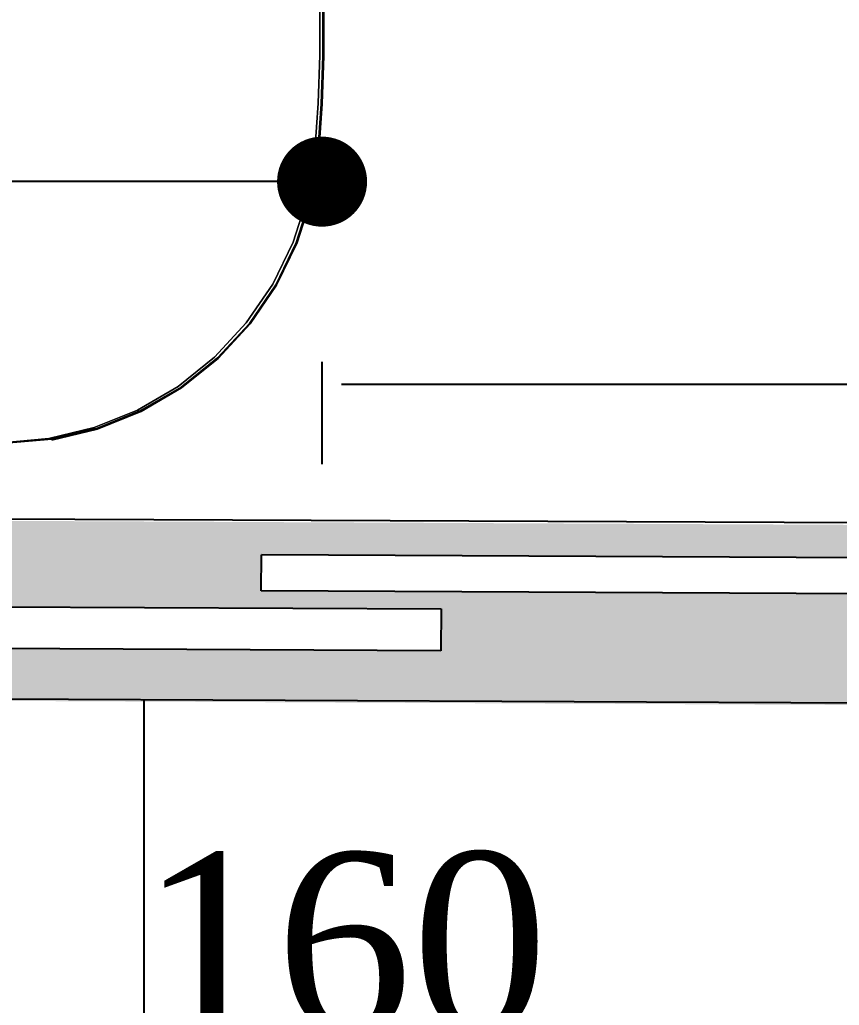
# Model space of a CAD drawing. Header units: millimetres. Extents: x 103208 to 171806, y -164 to 10038.
# Drawn here: x 114504.7 to 114550.3, y 6315.5 to 6370.3 of the extents above; entities that cross this region are included whole.
import ezdxf

# ---------------------------------------------------------------- set-up
doc = ezdxf.new("R2010")
doc.units = ezdxf.units.MM
for name, color, linetype, lineweight in [('MEDIDAS', 7, 'Continuous', 0), ('Moveis', 1, 'Continuous', 9), ('Pisos Externos', 15, 'Continuous', 9)]:
    doc.layers.add(name, color=color, linetype=linetype, lineweight=lineweight)
doc.layers.add('Piso', color=55, linetype='Continuous')
doc.layers.add('PN010', color=1, linetype='Continuous')
doc.styles.add('Valéria', font='romantic.ttf', dxfattribs={"height": 10})
doc.dimstyles.new('Cota - 50', dxfattribs={"dimtxt": 10, "dimasz": 5, "dimexe": 10, "dimexo": 20, "dimgap": 5, "dimtad": 1, "dimtxsty": 'Valéria', "dimblk": 'DOT', "dimcen": 0, "dimclrd": 12, "dimclre": 12, "dimclrt": 2, "dimazin": 2, "dimtfac": 1, "dimtix": 1, "dimtmove": 0, "dimatfit": 3, "dimldrblk": 'DOT', "dimfxl": 1, "dimarcsym": 0})

# ---------------------------------------------------------------- blocks, each defined once
blk = doc.blocks.new('_Dot')
at = {"color": 0, "linetype": 'ByBlock', "lineweight": -2}
blk.add_line((-0.5, 0), (-1, 0), dxfattribs=at)
at = {"color": 0, "linetype": 'ByBlock', "const_width": 0.5}
blk.add_lwpolyline([(-0.25, 0, 1), (0.25, 0, 1)], format="xyb", close=True, dxfattribs=at)
blk = doc.blocks.new('*D650')
at = {"layer": 'Defpoints', "color": 0, "transparency": 16777216}
for p in [(115535.938, 6718.846, 9825), (115634.715, 6581.569), (113095.947, 4963.145, 9825)]:
    blk.add_point(p, dxfattribs=at)
at = {"layer": 'MEDIDAS', "color": 12, "lineweight": -2, "transparency": 16777216}
for p, q in [((115547.619, 6702.612), (115640.556, 6573.452)), ((113198.784, 4828.789), (115630.657, 6578.649)), ((113107.629, 4946.911), (113200.566, 4817.752))]:
    blk.add_line(p, q, dxfattribs=at)
at = {"layer": 'MEDIDAS', "color": 12, "lineweight": -2, "transparency": 16777216, "xscale": 5, "yscale": 5, "zscale": 5}
for p, rotation in [((115634.715, 6581.569), 35.73698977606095), ((113194.725, 4825.869), 215.736989776061)]:
    blk.add_blockref('_Dot', p, dxfattribs=dict(at, rotation=rotation))
at = {"layer": 'MEDIDAS', "color": 2, "transparency": 16777216, "insert": (114408.793, 5711.956), "char_height": 10, "attachment_point": 5, "rotation": 35.737, "style": 'Valéria'}
blk.add_mtext('3006', dxfattribs=at)
blk = doc.blocks.new('*D678')
at = {"color": 12, "lineweight": -2, "transparency": 16777216}
for p, q in [((114442.749, 6279.002), (114442.749, 6318.809)), ((114602.755, 6279.867), (114602.755, 6318.809)), ((114447.749, 6308.809), (114597.755, 6308.809))]:
    blk.add_line(p, q, dxfattribs=at)
at = {"layer": 'Defpoints', "color": 0, "transparency": 16777216}
for p in [(114602.755, 6308.809), (114602.755, 6259.867, 9825), (114442.749, 6259.002, 9825)]:
    blk.add_point(p, dxfattribs=at)
at = {"color": 12, "lineweight": -2, "transparency": 16777216, "xscale": 5, "yscale": 5, "zscale": 5, "rotation": 180}
blk.add_blockref('_Dot', (114442.749, 6308.809), dxfattribs=at)
at = {"color": 12, "lineweight": -2, "transparency": 16777216, "xscale": 5, "yscale": 5, "zscale": 5}
blk.add_blockref('_Dot', (114602.755, 6308.809), dxfattribs=at)
at = {"color": 2, "transparency": 16777216, "insert": (114522.752, 6318.957), "char_height": 10, "attachment_point": 5, "style": 'Valéria'}
blk.add_mtext('160', dxfattribs=at)
blk = doc.blocks.new('*D1093')
at = {"color": 12, "lineweight": -2, "transparency": 16777216}
for p, q in [((114516.539, 6361.274), (114448.621, 6361.274)), ((114443.621, 6346.577), (114443.621, 6351.274)), ((114521.539, 6345.593), (114521.539, 6351.274))]:
    blk.add_line(p, q, dxfattribs=at)
at = {"layer": 'Defpoints', "color": 0, "transparency": 16777216}
for p in [(114443.621, 6366.577, 9825), (114521.539, 6365.593, 9825), (114443.621, 6361.274)]:
    blk.add_point(p, dxfattribs=at)
at = {"color": 12, "lineweight": -2, "transparency": 16777216, "xscale": 5, "yscale": 5, "zscale": 5, "rotation": 180}
blk.add_blockref('_Dot', (114443.621, 6361.274), dxfattribs=at)
at = {"color": 12, "lineweight": -2, "transparency": 16777216, "xscale": 5, "yscale": 5, "zscale": 5}
blk.add_blockref('_Dot', (114521.539, 6361.274), dxfattribs=at)
at = {"color": 2, "transparency": 16777216, "insert": (114482.58, 6372.332), "char_height": 10, "attachment_point": 5, "style": 'Valéria'}
blk.add_mtext('77,92', dxfattribs=at)

msp = doc.modelspace()

# ---------------------------------------------------------------- hatches: boundary and pattern name
at = {"layer": 'Piso'}
h = msp.add_hatch(dxfattribs=at)
h.set_pattern_fill('ANSI37', color=256, scale=13.33333, angle=-45)
edge = h.paths.add_edge_path()
edge.add_line((114603.59149, 6498.6757), (114601.09164, 6498.6757))
edge.add_line((114601.09164, 6498.6757), (114601.09164, 6496.62162))
edge.add_line((114601.09164, 6496.62162), (114591.09164, 6496.62162))
edge.add_line((114591.09164, 6496.62162), (114591.09164, 6426.12162))
edge.add_line((114591.09164, 6426.12162), (114594.59164, 6426.12162))
edge.add_line((114594.59164, 6426.12162), (114594.59164, 6428.62162))
edge.add_line((114594.59164, 6428.62162), (114597.72742, 6428.62162))
edge.add_line((114597.72742, 6428.62162), (114599.48168, 6426.43446))
edge.add_line((114599.48168, 6426.43446), (114599.59044, 6426.15626))
edge.add_line((114599.59044, 6426.15626), (114599.59164, 6423.62162))
edge.add_line((114599.59164, 6423.62162), (114598.73809, 6422.26807))
edge.add_line((114598.73809, 6422.26807), (114597.59164, 6421.12162))
edge.add_line((114597.59164, 6421.12162), (114594.16989, 6421.2633))
edge.add_line((114594.16989, 6421.2633), (114594.59164, 6423.62162))
edge.add_line((114594.59164, 6423.62162), (114591.09164, 6423.62162))
edge.add_line((114591.09164, 6423.62162), (114591.09164, 6419.62162))
edge.add_line((114591.09164, 6419.62162), (114588.09164, 6419.62162))
edge.add_line((114588.09164, 6419.62162), (114588.09164, 6423.62162))
edge.add_line((114588.09164, 6423.62162), (114584.59164, 6423.62162))
edge.add_line((114584.59164, 6423.62162), (114584.59164, 6420.96827))
edge.add_line((114584.59164, 6420.96827), (114581.59164, 6421.12162))
edge.add_line((114581.59164, 6421.12162), (114580.44519, 6422.26807))
edge.add_line((114580.44519, 6422.26807), (114579.36674, 6423.50333))
edge.add_line((114579.36674, 6423.50333), (114579.55392, 6426.74597))
edge.add_line((114579.55392, 6426.74597), (114580.09164, 6426.62162))
edge.add_line((114580.09164, 6426.62162), (114580.44519, 6427.47517))
edge.add_line((114580.44519, 6427.47517), (114581.59164, 6428.62162))
edge.add_line((114581.59164, 6428.62162), (114584.89163, 6428.62162))
edge.add_line((114584.89163, 6428.62162), (114584.59164, 6426.12162))
edge.add_line((114584.59164, 6426.12162), (114588.09164, 6426.12162))
edge.add_line((114588.09164, 6426.12162), (114588.09164, 6498.62162))
edge.add_line((114588.09164, 6498.62162), (114591.09164, 6498.62162))
edge.add_line((114591.09164, 6498.62162), (114591.09164, 6501.62162))
edge.add_line((114591.09164, 6501.62162), (114509.00883, 6501.62162))
edge.add_line((114509.00883, 6501.62162), (114509.00883, 6495.79188))
edge.add_line((114509.00883, 6495.79188), (114499.00883, 6495.79188))
edge.add_line((114499.00883, 6495.79188), (114498.99629, 6498.10939))
edge.add_line((114498.99629, 6498.10939), (114494.17267, 6498.0833))
edge.add_line((114494.17267, 6498.0833), (114493.83676, 6418.08031))
edge.add_line((114493.83676, 6418.08031), (114443.2026, 6417.46787))
edge.add_line((114443.2026, 6417.46787), (114443.12691, 6401.58799))
edge.add_line((114443.12691, 6401.58799), (114448.7651, 6400.79907))
edge.add_line((114448.7651, 6400.79907), (114448.79619, 6398.58409))
edge.add_line((114448.79619, 6398.58409), (114449.14315, 6398.32863))
edge.add_line((114449.14315, 6398.32863), (114449.50818, 6397.86501))
edge.add_line((114449.50818, 6397.86501), (114449.67141, 6397.53206))
edge.add_line((114449.67141, 6397.53206), (114449.76707, 6397.14346))
edge.add_line((114449.76707, 6397.14346), (114449.80797, 6396.7975))
edge.add_line((114449.80797, 6396.7975), (114449.99234, 6380.05355))
edge.add_line((114449.99234, 6380.05355), (114449.4757, 6378.59321))
edge.add_line((114449.4757, 6378.59321), (114447.94003, 6377.97368))
edge.add_line((114447.94003, 6377.97368), (114447.40847, 6378.75546))
edge.add_line((114447.40847, 6378.75546), (114447.68908, 6379.34551))
edge.add_line((114447.68908, 6379.34551), (114448.33866, 6379.69958))
edge.add_line((114448.33866, 6379.69958), (114448.79148, 6380.36429))
edge.add_line((114448.79148, 6380.36429), (114448.7651, 6395.67907))
edge.add_line((114448.7651, 6395.67907), (114443.09887, 6395.70608))
edge.add_line((114443.09887, 6395.70608), (114442.96123, 6366.82893))
edge.add_line((114442.96123, 6366.82893), (114442.9652, 6376.81661))
edge.add_line((114442.9652, 6376.81661), (114446.43977, 6376.81661))
edge.add_line((114446.43977, 6376.81661), (114447.3929, 6376.8856))
edge.add_line((114447.3929, 6376.8856), (114449.79221, 6376.8856))
edge.add_line((114449.79221, 6376.8856), (114449.3895, 6372.65661))
edge.add_line((114449.3895, 6372.65661), (114451.91662, 6372.65661))
edge.add_line((114451.91662, 6372.65661), (114449.71799, 6393.38374))
edge.add_line((114449.71799, 6393.38374), (114506.28793, 6394.52432))
edge.add_line((114506.28793, 6394.52432), (114516.83345, 6388.86166))
edge.add_line((114516.83345, 6388.86166), (114521.6152, 6380.07023))
edge.add_line((114521.6152, 6380.07023), (114523.35494, 6377.16726))
edge.add_line((114523.35494, 6377.16726), (114521.59324, 6370.27731))
edge.add_line((114521.59324, 6370.27731), (114522.84436, 6363.14096))
edge.add_line((114522.84436, 6363.14096), (114522.60374, 6349.41566))
edge.add_line((114522.60374, 6349.41566), (114519.69845, 6344.19096))
edge.add_line((114519.69845, 6344.19096), (114516.15785, 6342.47854))
edge.add_line((114516.15785, 6342.47854), (114512.2267, 6342.4961))
edge.add_line((114512.2267, 6342.4961), (114497.25757, 6342.28792))
edge.add_line((114497.25757, 6342.28792), (114452.34683, 6343.03855))
edge.add_line((114452.34683, 6343.03855), (114452.26593, 6367.53661))
edge.add_line((114452.26593, 6367.53661), (114449.70197, 6367.53661))
edge.add_line((114449.70197, 6367.53661), (114449.60956, 6365.44075))
edge.add_line((114449.60956, 6365.44075), (114447.05353, 6365.14635))
edge.add_line((114447.05353, 6365.14635), (114447.72318, 6363.3651))
edge.add_line((114447.72318, 6363.3651), (114442.89431, 6363.38812))
edge.add_line((114442.89431, 6363.38812), (114442.84972, 6342.80594))
edge.add_line((114442.84972, 6342.80594), (114603.19721, 6342.08983))
edge.add_line((114603.19721, 6342.08983), (114603.15312, 6498.6757))
h = msp.add_hatch(dxfattribs=at)
h.set_pattern_fill('ANSI37', color=256, scale=13.33333, angle=-45)
h.paths.add_polyline_path([(114602.79747, 6332.09151), (114442.79906, 6332.80606), (114442.46538, 6262.8002), (114602.47132, 6263.6656)])
h.paths.add_polyline_path([(114482.10844, 6312.22614), (114512.79032, 6312.22614), (114512.79032, 6281.4828), (114482.10844, 6281.4828), (114482.10844, 6294.05447), (114453.8821, 6294.05447), (114453.8821, 6292.92747), (114449.87229, 6292.92747), (114449.87229, 6293.51302), (114449.55077, 6293.37895), (114449.10723, 6293.244), (114448.76551, 6293.17628), (114448.40705, 6293.0946), (114448.06478, 6292.9774), (114447.73854, 6292.82594), (114447.42825, 6292.64022), (114447.13455, 6292.41916), (114444.50313, 6292.41916), (114444.50313, 6287.80226), (114444.50313, 6286.31287), (114444.28409, 6286.13622), (114442.96213, 6285.65447), (114442.96213, 6308.05447), (114444.4124, 6307.52596), (114444.50313, 6307.25914), (114444.50313, 6305.90669), (114444.50313, 6301.28978), (114447.13455, 6301.28978), (114447.42829, 6301.06869), (114447.73872, 6300.88233), (114448.06497, 6300.73146), (114448.4071, 6300.61432), (114448.76551, 6300.53266), (114449.10723, 6300.46494), (114449.55077, 6300.32999), (114449.87229, 6300.19592), (114449.87229, 6300.78147), (114453.8821, 6300.78147), (114453.8821, 6299.65447), (114482.10844, 6299.65447)], flags=16)
h.paths.add_polyline_path([(114453.8821, 6296.04), (114453.8821, 6297.7027), (114454.23971, 6297.39728), (114454.40471, 6296.99894), (114454.37088, 6296.5691), (114454.14559, 6296.20147)], flags=0)
h.paths.add_polyline_path([(114454.31542, 6297.27372), (114454.41608, 6296.85447), (114454.31542, 6296.43522), (114454.26778, 6296.37943), (114454.34925, 6296.57612), (114454.39895, 6296.78314), (114454.38225, 6296.99538), (114454.33255, 6297.20239), (114454.14559, 6297.50747), (114454.08305, 6297.5458)], flags=0)
h.paths.add_polyline_path([(114444.46749, 6287.62111), (114444.36544, 6287.41167), (114444.23713, 6287.357), (114444.48143, 6287.58736), (114444.49406, 6287.71249)], flags=0)
h.paths.add_polyline_path([(114526.57042, 6278.28279, -1), (114516.57042, 6278.28279, -1)], flags=16)
h.paths.add_polyline_path([(114508.51374, 6308.21766), (114535.70309, 6308.21766), (114535.70309, 6329.77091), (114508.51374, 6329.77091)], flags=24)
h.paths.add_polyline_path([(114481.94225, 6256.41393), (114481.94225, 6276.20683), (114460.389, 6276.20683), (114460.389, 6256.41393)], flags=9)
h.paths.add_polyline_path([(114525.17887, 6276.75025), (114593.36822, 6276.75025), (114593.36822, 6293.99285), (114525.17887, 6293.99285)], flags=24)
at = {"layer": 'Pisos Externos'}
h = msp.add_hatch(dxfattribs=at)
h.set_pattern_fill('AR-SAND', color=256, scale=0.05, angle=45)
h.set_pattern_definition([(82.5, (65817.6146, -1536.673), (-1.78690674, 1.673767446), [0, -1.9304, 0, -2.159, 0, -2.06375]), (52.5, (65817.6146, -1536.673), (-0.94505464, 4.12366426), [0, -1.0414, 0, -1.7399, 0, -0.66675]), (12.5, (65816.51, -1537.7777), (2.79149913, 2.80166156), [0, -0.635, 0, -2.286, 0, -2.9845]), (2.5, (65816.51, -1537.7777), (1.91140555, 3.4877539), [0, -0.3175, 0, -1.4986, 0, -1.7145])])
h.paths.add_polyline_path([(114603.12815, 6338.14706), (114598.15766, 6338.17075), (114598.15766, 6331.99071), (114603.12815, 6331.96701)])
h.paths.add_polyline_path([(114598.15766, 6336.67074), (114595.15596, 6336.68505), (114595.15054, 6332.00504), (114598.15766, 6331.99071)])
h.paths.add_polyline_path([(114595.15054, 6336.68507), (114595.15769, 6338.18505), (114528.15845, 6338.50441), (114528.15389, 6337.54733), (114528.14282, 6335.22459), (114443.14379, 6335.62974), (114443.12996, 6332.72965), (114595.15054, 6332.00504)])
h.paths.add_polyline_path([(114595.16723, 6342.00507), (114443.17763, 6342.72953), (114443.15853, 6338.72211), (114443.627, 6338.72211), (114443.627, 6337.92214), (114445.06055, 6337.92214), (114445.06055, 6338.21537), (114445.60083, 6338.21537), (114445.60083, 6337.92214), (114447.45453, 6337.92214), (114447.45453, 6338.21537), (114447.9948, 6338.21537), (114447.9948, 6337.92214), (114528.15389, 6337.54733), (114528.15845, 6338.50441), (114518.15857, 6338.55207), (114518.1681, 6340.55205), (114595.16723, 6340.18503)])
h.paths.add_polyline_path([(114603.17581, 6341.9669), (114598.17587, 6341.99073), (114598.17434, 6341.67071), (114598.16719, 6340.17073), (114603.16714, 6340.1469)])
h.paths.add_polyline_path([(114598.17587, 6341.99073), (114595.19038, 6342.00496), (114595.19038, 6341.68494), (114598.17434, 6341.67071)])

# ---------------------------------------------------------------- linework, layer by layer
at = {"layer": 'Moveis'}
for p, q in [((114521.40677, 6371.96195, 9825), (114521.40677, 6368.29082, 9825)), ((114521.57429, 6368.26104, 9825), (114521.57429, 6371.93217, 9825)), ((114521.64193, 6370.59877, 9825), (114521.63052, 6368.26008, 9825)), ((114521.40677, 6368.29082, 9825), (114521.31557, 6365.62558, 9825)), ((114521.48309, 6365.5958, 9825), (114521.57429, 6368.26104, 9825)), ((114521.63052, 6368.26008, 9825), (114521.53925, 6365.59292, 9825)), ((114521.31557, 6365.62558, 9825), (114521.13326, 6362.96502, 9825)), ((114521.48309, 6365.5958, 9825), (114521.30079, 6362.93524, 9825)), ((114521.53925, 6365.59292, 9825), (114521.35682, 6362.93044, 9825)), ((114520.7216, 6360.39814, 9825), (114521.13326, 6362.96502, 9825)), ((114520.88912, 6360.36836, 9825), (114521.30079, 6362.93524, 9825)), ((114521.35682, 6362.93044, 9825), (114520.94384, 6360.35536, 9825)), ((114520.7216, 6360.39814, 9825), (114519.93836, 6357.91926, 9825)), ((114520.88912, 6360.36836, 9825), (114520.10588, 6357.88948, 9825)), ((114520.94384, 6360.35536, 9825), (114520.15809, 6357.86856, 9825)), ((114518.80045, 6355.58184, 9825), (114519.93836, 6357.91926, 9825)), ((114520.10588, 6357.88948, 9825), (114518.96797, 6355.55207, 9825)), ((114520.15809, 6357.86856, 9825), (114519.01653, 6355.52369, 9825)), ((114517.33243, 6353.43633, 9825), (114518.80045, 6355.58184, 9825)), ((114517.49995, 6353.40655, 9825), (114518.96797, 6355.55207, 9825)), ((114519.01653, 6355.52369, 9825), (114517.5438, 6353.37134, 9825)), ((114517.33243, 6353.43633, 9825), (114515.56595, 6351.52901, 9825)), ((114517.49995, 6353.40655, 9825), (114515.73347, 6351.49923, 9825)), ((114517.5438, 6353.37134, 9825), (114515.77166, 6351.45794, 9825)), ((114513.53913, 6349.90102, 9825), (114515.56595, 6351.52901, 9825)), ((114513.70665, 6349.87124, 9825), (114515.73347, 6351.49923, 9825)), ((114515.77166, 6351.45794, 9825), (114513.73835, 6349.82478, 9825)), ((114513.53913, 6349.90102, 9825), (114511.2957, 6348.58749, 9825)), ((114513.70665, 6349.87124, 9825), (114511.46322, 6348.55771, 9825)), ((114513.73835, 6349.82478, 9825), (114511.48773, 6348.50709, 9825)), ((114508.88406, 6347.61676, 9825), (114511.2957, 6348.58749, 9825)), ((114511.46322, 6348.55771, 9825), (114509.05158, 6347.58698, 9825)), ((114511.48773, 6348.50709, 9825), (114509.06837, 6347.5333, 9825)), ((114506.35624, 6347.00977, 9825), (114508.88406, 6347.61676, 9825)), ((114506.52376, 6346.97999, 9825), (114509.05158, 6347.58698, 9825)), ((114509.06837, 6347.5333, 9825), (114506.53246, 6346.92443, 9825)), ((114506.35624, 6347.00977, 9825), (114503.76677, 6346.77962, 9825)), ((114506.52376, 6346.97999, 9825), (114503.93429, 6346.74984, 9825))]:
    msp.add_line(p, q, dxfattribs=at)
for points, invisible_edges in [([(114506.35624, 6347.00977, 9825), (114503.76677, 6393.47315, 9825), (114505.55958, 6393.3138, 9825)], 13), ([(114503.76677, 6346.77962, 9825), (114503.76677, 6393.47315, 9825), (114506.35624, 6347.00977, 9825)], 3), ([(114506.35624, 6347.00977, 9825), (114505.55958, 6393.3138, 9825), (114506.16021, 6393.26042, 9825)], 13), ([(114506.35624, 6347.00977, 9825), (114506.16021, 6393.26042, 9825), (114506.35624, 6393.243, 9825)], 13), ([(114508.88406, 6347.61676, 9825), (114506.35624, 6393.243, 9825), (114507.25578, 6393.027, 9825)], 13), ([(114506.35624, 6347.00977, 9825), (114506.35624, 6393.243, 9825), (114508.88406, 6347.61676, 9825)], 3), ([(114508.88406, 6347.61676, 9825), (114507.25578, 6393.027, 9825), (114508.88406, 6392.63601, 9825)], 13), ([(114508.88406, 6347.61676, 9825), (114508.88406, 6392.63601, 9825), (114511.2957, 6348.58749, 9825)], 3), ([(114511.2957, 6348.58749, 9825), (114508.88406, 6392.63601, 9825), (114511.2957, 6391.66528, 9825)], 13), ([(114513.53913, 6349.90102, 9825), (114511.2957, 6391.66528, 9825), (114513.53913, 6390.35175, 9825)], 13), ([(114511.2957, 6348.58749, 9825), (114511.2957, 6391.66528, 9825), (114513.53913, 6349.90102, 9825)], 3), ([(114513.53913, 6349.90102, 9825), (114513.53913, 6390.35175, 9825), (114515.56595, 6351.52901, 9825)], 3), ([(114515.56595, 6351.52901, 9825), (114513.53913, 6390.35175, 9825), (114515.56595, 6388.72376, 9825)], 13), ([(114515.56595, 6351.52901, 9825), (114515.56595, 6388.72376, 9825), (114517.33243, 6353.43633, 9825)], 3), ([(114517.33243, 6353.43633, 9825), (114515.56595, 6388.72376, 9825), (114517.33243, 6386.81644, 9825)], 13), ([(114517.33243, 6353.43633, 9825), (114517.33243, 6386.81644, 9825), (114518.80045, 6355.58184, 9825)], 3), ([(114518.80045, 6355.58184, 9825), (114517.33243, 6386.81644, 9825), (114518.80045, 6384.67092, 9825)], 13), ([(114518.80045, 6355.58184, 9825), (114518.80045, 6384.67092, 9825), (114519.93836, 6357.91926, 9825)], 3), ([(114519.93836, 6357.91926, 9825), (114518.80045, 6384.67092, 9825), (114519.93836, 6382.33351, 9825)], 13), ([(114519.93836, 6357.91926, 9825), (114519.93836, 6382.33351, 9825), (114520.7216, 6360.39814, 9825)], 3), ([(114520.7216, 6360.39814, 9825), (114519.93836, 6382.33351, 9825), (114520.7216, 6379.85463, 9825)], 13), ([(114520.7216, 6360.39814, 9825), (114520.7216, 6379.85463, 9825), (114521.13326, 6362.96502, 9825)], 3), ([(114521.13326, 6362.96502, 9825), (114520.7216, 6379.85463, 9825), (114521.13326, 6377.28775, 9825)], 13), ([(114521.13326, 6362.96502, 9825), (114521.13326, 6377.28775, 9825), (114521.31557, 6365.62558, 9825)], 3), ([(114521.31557, 6365.62558, 9825), (114521.13326, 6377.28775, 9825), (114521.31557, 6374.62719, 9825)], 13), ([(114521.31557, 6365.62558, 9825), (114521.31557, 6374.62719, 9825), (114521.40677, 6371.96195, 9825)], 13), ([(114521.40677, 6371.96195, 9825), (114521.48309, 6374.59741, 9825), (114521.40677, 6368.29082, 9825)], 3), ([(114521.57429, 6368.26104, 9825), (114521.48309, 6374.59741, 9825), (114521.57429, 6371.93217, 9825)], 1), ([(114521.48309, 6365.5958, 9825), (114521.48309, 6374.59741, 9825), (114521.57429, 6368.26104, 9825)], 3), ([(114521.31557, 6365.62558, 9825), (114521.40677, 6371.96195, 9825), (114521.40677, 6368.29082, 9825)], 1), ([(114521.63052, 6368.26008, 9825), (114521.57429, 6368.26104, 9825), (114521.57429, 6371.93217, 9825)], 13), ([(114521.63052, 6368.26008, 9825), (114521.63052, 6371.93313, 9825), (114521.64193, 6370.59877, 9825)], 1), ([(114521.7182, 6321.12959, 9825), (114521.63052, 6368.26008, 9825), (114521.64193, 6370.59877, 9825)], 13), ([(114521.7182, 6321.12959, 9825), (114521.63052, 6368.26008, 9825), (114521.64193, 6370.59877, 9825)], 13), ([(114521.7182, 6321.12959, 9825), (114521.63052, 6368.26008, 9825), (114521.64193, 6370.59877, 9825)], 13), ([(114521.7182, 6321.12959, 9825), (114521.63052, 6368.26008, 9825), (114521.64193, 6370.59877, 9825)], 13), ([(114521.7182, 6321.12959, 9825), (114521.63052, 6368.26008, 9825), (114521.64193, 6370.59877, 9825)], 13), ([(114521.48309, 6365.5958, 9825), (114521.31557, 6365.62558, 9825), (114521.40677, 6368.29082, 9825)], 13), ([(114521.53925, 6365.59292, 9825), (114521.48309, 6365.5958, 9825), (114521.57429, 6368.26104, 9825)], 13), ([(114521.53925, 6365.59292, 9825), (114521.57429, 6368.26104, 9825), (114521.63052, 6368.26008, 9825)], 3), ([(114521.61997, 6321.1439, 9825), (114521.53925, 6365.59292, 9825), (114521.63052, 6368.26008, 9825)], 13), ([(114521.61997, 6321.1439, 9825), (114521.53925, 6365.59292, 9825), (114521.63052, 6368.26008, 9825)], 13), ([(114521.61997, 6321.1439, 9825), (114521.53925, 6365.59292, 9825), (114521.63052, 6368.26008, 9825)], 13), ([(114521.61997, 6321.1439, 9825), (114521.53925, 6365.59292, 9825), (114521.63052, 6368.26008, 9825)], 13), ([(114521.61997, 6321.1439, 9825), (114521.53925, 6365.59292, 9825), (114521.63052, 6368.26008, 9825)], 13), ([(114521.30079, 6362.93524, 9825), (114521.13326, 6362.96502, 9825), (114521.31557, 6365.62558, 9825)], 13), ([(114521.30079, 6362.93524, 9825), (114521.31557, 6365.62558, 9825), (114521.48309, 6365.5958, 9825)], 3), ([(114521.35682, 6362.93044, 9825), (114521.30079, 6362.93524, 9825), (114521.48309, 6365.5958, 9825)], 13), ([(114521.35682, 6362.93044, 9825), (114521.48309, 6365.5958, 9825), (114521.53925, 6365.59292, 9825)], 3), ([(114521.42337, 6321.17082, 9825), (114521.35682, 6362.93044, 9825), (114521.53925, 6365.59292, 9825)], 13), ([(114521.42337, 6321.17082, 9825), (114521.35682, 6362.93044, 9825), (114521.53925, 6365.59292, 9825)], 13), ([(114521.42337, 6321.17082, 9825), (114521.35682, 6362.93044, 9825), (114521.53925, 6365.59292, 9825)], 13), ([(114521.42337, 6321.17082, 9825), (114521.35682, 6362.93044, 9825), (114521.53925, 6365.59292, 9825)], 13), ([(114521.42337, 6321.17082, 9825), (114521.35682, 6362.93044, 9825), (114521.53925, 6365.59292, 9825)], 13), ([(114520.88912, 6360.36836, 9825), (114520.7216, 6360.39814, 9825), (114521.13326, 6362.96502, 9825)], 13), ([(114520.88912, 6360.36836, 9825), (114521.13326, 6362.96502, 9825), (114521.30079, 6362.93524, 9825)], 3), ([(114520.94384, 6360.35536, 9825), (114520.88912, 6360.36836, 9825), (114521.30079, 6362.93524, 9825)], 13), ([(114520.94384, 6360.35536, 9825), (114521.30079, 6362.93524, 9825), (114521.35682, 6362.93044, 9825)], 3), ([(114521.02966, 6321.21785, 9825), (114520.94384, 6360.35536, 9825), (114521.35682, 6362.93044, 9825)], 13), ([(114521.02966, 6321.21785, 9825), (114520.94384, 6360.35536, 9825), (114521.35682, 6362.93044, 9825)], 13), ([(114521.02966, 6321.21785, 9825), (114520.94384, 6360.35536, 9825), (114521.35682, 6362.93044, 9825)], 13), ([(114521.02966, 6321.21785, 9825), (114520.94384, 6360.35536, 9825), (114521.35682, 6362.93044, 9825)], 13), ([(114521.02966, 6321.21785, 9825), (114520.94384, 6360.35536, 9825), (114521.35682, 6362.93044, 9825)], 13), ([(114520.10588, 6357.88948, 9825), (114519.93836, 6357.91926, 9825), (114520.7216, 6360.39814, 9825)], 13), ([(114520.10588, 6357.88948, 9825), (114520.7216, 6360.39814, 9825), (114520.88912, 6360.36836, 9825)], 3), ([(114520.15809, 6357.86856, 9825), (114520.10588, 6357.88948, 9825), (114520.88912, 6360.36836, 9825)], 13), ([(114520.15809, 6357.86856, 9825), (114520.88912, 6360.36836, 9825), (114520.94384, 6360.35536, 9825)], 3), ([(114520.24105, 6321.28905, 9825), (114520.15809, 6357.86856, 9825), (114520.94384, 6360.35536, 9825)], 13), ([(114520.24105, 6321.28905, 9825), (114520.15809, 6357.86856, 9825), (114520.94384, 6360.35536, 9825)], 13), ([(114520.24105, 6321.28905, 9825), (114520.15809, 6357.86856, 9825), (114520.94384, 6360.35536, 9825)], 13), ([(114520.24105, 6321.28905, 9825), (114520.15809, 6357.86856, 9825), (114520.94384, 6360.35536, 9825)], 13), ([(114520.24105, 6321.28905, 9825), (114520.15809, 6357.86856, 9825), (114520.94384, 6360.35536, 9825)], 13), ([(114518.96797, 6355.55207, 9825), (114518.80045, 6355.58184, 9825), (114519.93836, 6357.91926, 9825)], 13), ([(114518.96797, 6355.55207, 9825), (114519.93836, 6357.91926, 9825), (114520.10588, 6357.88948, 9825)], 3), ([(114519.01653, 6355.52369, 9825), (114518.96797, 6355.55207, 9825), (114520.10588, 6357.88948, 9825)], 13), ([(114519.01653, 6355.52369, 9825), (114520.10588, 6357.88948, 9825), (114520.15809, 6357.86856, 9825)], 3), ([(114519.05565, 6321.32058, 9825), (114519.01653, 6355.52369, 9825), (114520.15809, 6357.86856, 9825)], 13), ([(114519.05565, 6321.32058, 9825), (114519.01653, 6355.52369, 9825), (114520.15809, 6357.86856, 9825)], 13), ([(114519.05565, 6321.32058, 9825), (114519.01653, 6355.52369, 9825), (114520.15809, 6357.86856, 9825)], 13), ([(114519.05565, 6321.32058, 9825), (114519.01653, 6355.52369, 9825), (114520.15809, 6357.86856, 9825)], 13), ([(114519.05565, 6321.32058, 9825), (114519.01653, 6355.52369, 9825), (114520.15809, 6357.86856, 9825)], 13), ([(114517.49995, 6353.40655, 9825), (114517.33243, 6353.43633, 9825), (114518.80045, 6355.58184, 9825)], 13), ([(114517.49995, 6353.40655, 9825), (114518.80045, 6355.58184, 9825), (114518.96797, 6355.55207, 9825)], 3), ([(114517.5438, 6353.37134, 9825), (114517.49995, 6353.40655, 9825), (114518.96797, 6355.55207, 9825)], 13), ([(114517.5438, 6353.37134, 9825), (114518.96797, 6355.55207, 9825), (114519.01653, 6355.52369, 9825)], 3), ([(114517.58125, 6320.88071, 9825), (114517.5438, 6353.37134, 9825), (114519.01653, 6355.52369, 9825)], 13), ([(114517.58125, 6320.88071, 9825), (114517.5438, 6353.37134, 9825), (114519.01653, 6355.52369, 9825)], 13), ([(114517.58125, 6320.88071, 9825), (114517.5438, 6353.37134, 9825), (114519.01653, 6355.52369, 9825)], 13), ([(114517.58125, 6320.88071, 9825), (114517.5438, 6353.37134, 9825), (114519.01653, 6355.52369, 9825)], 13), ([(114517.58125, 6320.88071, 9825), (114517.5438, 6353.37134, 9825), (114519.01653, 6355.52369, 9825)], 13), ([(114515.73347, 6351.49923, 9825), (114515.56595, 6351.52901, 9825), (114517.33243, 6353.43633, 9825)], 13), ([(114515.73347, 6351.49923, 9825), (114517.33243, 6353.43633, 9825), (114517.49995, 6353.40655, 9825)], 3), ([(114515.77166, 6351.45794, 9825), (114515.73347, 6351.49923, 9825), (114517.49995, 6353.40655, 9825)], 13), ([(114515.77166, 6351.45794, 9825), (114517.49995, 6353.40655, 9825), (114517.5438, 6353.37134, 9825)], 3), ([(114517.5438, 6353.37134, 9825), (114517.02365, 6320.88071, 9825), (114515.77166, 6351.45794, 9825)], 3), ([(114517.5438, 6353.37134, 9825), (114517.02365, 6320.88071, 9825), (114515.77166, 6351.45794, 9825)], 3), ([(114517.5438, 6353.37134, 9825), (114517.02365, 6320.88071, 9825), (114515.77166, 6351.45794, 9825)], 3), ([(114517.5438, 6353.37134, 9825), (114517.02365, 6320.88071, 9825), (114515.77166, 6351.45794, 9825)], 3), ([(114517.5438, 6353.37134, 9825), (114517.02365, 6320.88071, 9825), (114515.77166, 6351.45794, 9825)], 3), ([(114513.70665, 6349.87124, 9825), (114513.53913, 6349.90102, 9825), (114515.56595, 6351.52901, 9825)], 13), ([(114513.70665, 6349.87124, 9825), (114515.56595, 6351.52901, 9825), (114515.73347, 6351.49923, 9825)], 3), ([(114513.73835, 6349.82478, 9825), (114513.70665, 6349.87124, 9825), (114515.73347, 6351.49923, 9825)], 13), ([(114513.73835, 6349.82478, 9825), (114515.73347, 6351.49923, 9825), (114515.77166, 6351.45794, 9825)], 3), ([(114515.77166, 6351.45794, 9825), (114515.10517, 6320.36231, 9825), (114513.73835, 6349.82478, 9825)], 3), ([(114515.77166, 6351.45794, 9825), (114515.10517, 6320.36231, 9825), (114513.73835, 6349.82478, 9825)], 3), ([(114515.77166, 6351.45794, 9825), (114515.10517, 6320.36231, 9825), (114513.73835, 6349.82478, 9825)], 3), ([(114515.77166, 6351.45794, 9825), (114515.10517, 6320.36231, 9825), (114513.73835, 6349.82478, 9825)], 3), ([(114515.77166, 6351.45794, 9825), (114515.10517, 6320.36231, 9825), (114513.73835, 6349.82478, 9825)], 3), ([(114511.46322, 6348.55771, 9825), (114511.2957, 6348.58749, 9825), (114513.53913, 6349.90102, 9825)], 13), ([(114511.46322, 6348.55771, 9825), (114513.53913, 6349.90102, 9825), (114513.70665, 6349.87124, 9825)], 3), ([(114511.48773, 6348.50709, 9825), (114511.46322, 6348.55771, 9825), (114513.70665, 6349.87124, 9825)], 13), ([(114511.48773, 6348.50709, 9825), (114513.70665, 6349.87124, 9825), (114513.73835, 6349.82478, 9825)], 3), ([(114515.10517, 6320.31444, 9825), (114511.48773, 6348.50709, 9825), (114513.73835, 6349.82478, 9825)], 13), ([(114515.10517, 6320.31444, 9825), (114511.48773, 6348.50709, 9825), (114513.73835, 6349.82478, 9825)], 13), ([(114515.10517, 6320.31444, 9825), (114511.48773, 6348.50709, 9825), (114513.73835, 6349.82478, 9825)], 13), ([(114515.10517, 6320.31444, 9825), (114511.48773, 6348.50709, 9825), (114513.73835, 6349.82478, 9825)], 13), ([(114515.10517, 6320.31444, 9825), (114511.48773, 6348.50709, 9825), (114513.73835, 6349.82478, 9825)], 13), ([(114509.05158, 6347.58698, 9825), (114508.88406, 6347.61676, 9825), (114511.2957, 6348.58749, 9825)], 13), ([(114509.05158, 6347.58698, 9825), (114511.2957, 6348.58749, 9825), (114511.46322, 6348.55771, 9825)], 3), ([(114509.06837, 6347.5333, 9825), (114509.05158, 6347.58698, 9825), (114511.46322, 6348.55771, 9825)], 13), ([(114509.06837, 6347.5333, 9825), (114511.46322, 6348.55771, 9825), (114511.48773, 6348.50709, 9825)], 3), ([(114515.10517, 6320.31444, 9825), (114509.06837, 6347.5333, 9825), (114511.48773, 6348.50709, 9825)], 13), ([(114515.10517, 6320.31444, 9825), (114509.06837, 6347.5333, 9825), (114511.48773, 6348.50709, 9825)], 13), ([(114515.10517, 6320.31444, 9825), (114509.06837, 6347.5333, 9825), (114511.48773, 6348.50709, 9825)], 13), ([(114515.10517, 6320.31444, 9825), (114509.06837, 6347.5333, 9825), (114511.48773, 6348.50709, 9825)], 13), ([(114515.10517, 6320.31444, 9825), (114509.06837, 6347.5333, 9825), (114511.48773, 6348.50709, 9825)], 13), ([(114506.52376, 6346.97999, 9825), (114506.35624, 6347.00977, 9825), (114508.88406, 6347.61676, 9825)], 13), ([(114506.52376, 6346.97999, 9825), (114508.88406, 6347.61676, 9825), (114509.05158, 6347.58698, 9825)], 3), ([(114506.53246, 6346.92443, 9825), (114506.52376, 6346.97999, 9825), (114509.05158, 6347.58698, 9825)], 13), ([(114506.53246, 6346.92443, 9825), (114509.05158, 6347.58698, 9825), (114509.06837, 6347.5333, 9825)], 3), ([(114515.10517, 6320.31444, 9825), (114506.53246, 6346.92443, 9825), (114509.06837, 6347.5333, 9825)], 13), ([(114515.10517, 6320.31444, 9825), (114506.53246, 6346.92443, 9825), (114509.06837, 6347.5333, 9825)], 13), ([(114515.10517, 6320.31444, 9825), (114506.53246, 6346.92443, 9825), (114509.06837, 6347.5333, 9825)], 13), ([(114515.10517, 6320.31444, 9825), (114506.53246, 6346.92443, 9825), (114509.06837, 6347.5333, 9825)], 13), ([(114515.10517, 6320.31444, 9825), (114506.53246, 6346.92443, 9825), (114509.06837, 6347.5333, 9825)], 13), ([(114503.93429, 6346.74984, 9825), (114503.76677, 6346.77962, 9825), (114506.35624, 6347.00977, 9825)], 13), ([(114503.93429, 6346.74984, 9825), (114506.35624, 6347.00977, 9825), (114506.52376, 6346.97999, 9825)], 3), ([(114503.93471, 6346.6936, 9825), (114503.93429, 6346.74984, 9825), (114506.52376, 6346.97999, 9825)], 13)]:
    msp.add_3dface(points, dxfattribs=dict(at, invisible_edges=invisible_edges))
at = {"layer": 'Piso'}
for p, q in [((114603.09974, 6342.09026, 9825), (114443.10132, 6342.80481, 9825)), ((114603.05207, 6332.09037, 9825), (114443.05366, 6332.80493, 9825))]:
    msp.add_line(p, q, dxfattribs=at)
at = {"layer": 'PN010'}
for p, q in [((114518.15857, 6338.55207, 9825), (114518.1681, 6340.55205, 9825)), ((114603.09047, 6340.14727, 9825), (114518.1681, 6340.55205, 9825)), ((114603.08094, 6338.14729, 9825), (114518.15857, 6338.55207, 9825)), ((114449.52014, 6337.92214), (114528.15389, 6337.54733)), ((114528.15389, 6337.54733, 9825), (114528.14282, 6335.22459, 9825)), ((114528.14282, 6335.22459), (114443.06713, 6335.63011))]:
    msp.add_line(p, q, dxfattribs=at)

# ---------------------------------------------------------------- dimensions: what is measured, and where the dimension line sits
dim = msp.add_linear_dim(base=(114443.62139, 6361.27399), p1=(114521.53925, 6365.59292, 9825), p2=(114443.62139, 6366.57661, 9825), dimstyle='Cota - 50')
dim.commit()
dim.dimension.update_dxf_attribs({"geometry": '*D1093', "text_midpoint": (114482.58032, 6372.33168)})
dim = msp.add_linear_dim(base=(114602.75487, 6308.80937), p1=(114442.74893, 6259.00152, 9825), p2=(114602.75487, 6259.86692, 9825), text='160', dimstyle='Cota - 50', override={"dimtmove": 1})
dim.commit()
dim.dimension.update_dxf_attribs({"geometry": '*D678', "text_midpoint": (114522.7519, 6318.9573)})
at = {"layer": 'MEDIDAS'}
dim = msp.add_aligned_dim(p1=(113095.94746, 4963.1452, 9825), p2=(115535.93758, 6718.84569, 9825), distance=-169.12081, dimstyle='Cota - 50', dxfattribs=at)
dim.commit()
dim.dimension.update_dxf_attribs({"geometry": '*D650', "text_midpoint": (114408.79308, 5711.9561)})

doc.saveas('drawing.dxf')
